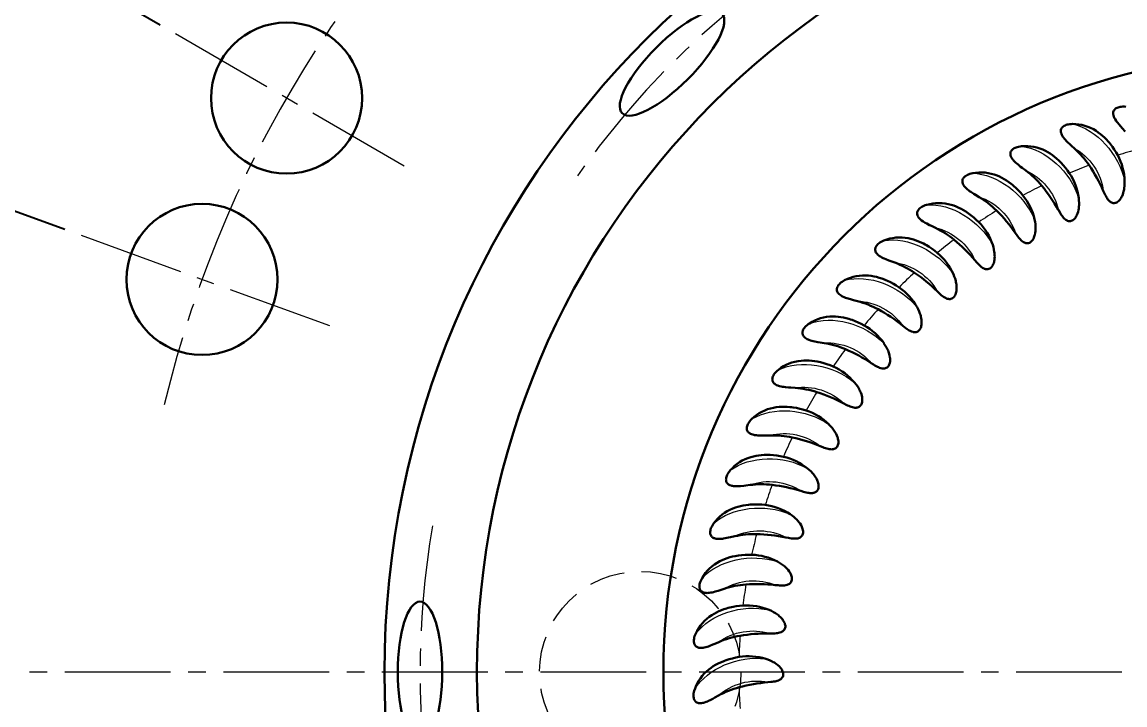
# Model space of a CAD drawing. Extents: x 89 to 609, y 11 to 440.
# Drawn here: x 171.3 to 226.1, y 200.6 to 234.5 of the extents above; entities that cross this region are included whole.
import ezdxf

# ---------------------------------------------------------------- set-up
doc = ezdxf.new("R2010")
doc.units = 0
doc.header["$LTSCALE"] = 7
doc.header["$MEASUREMENT"] = 0
doc.linetypes.add('CENTER2', pattern=[1.125, 0.75, -0.125, 0.125, -0.125])
doc.linetypes.add('HIDDEN', pattern=[0.375, 0.25, -0.125])
doc.layers.get('0').update_dxf_attribs({"linetype": 'CONTINUOUS', "lineweight": 15})
for name, color, linetype, lineweight in [('1', 1, 'CENTER2', 15), ('2', 2, 'HIDDEN', 15), ('3', 3, 'CONTINUOUS', 30), ('8', 252, 'CONTINUOUS', 15)]:
    doc.layers.add(name, color=color, linetype=linetype, lineweight=lineweight)
doc.styles.add('ITALICT', font='ITALICT.shx', dxfattribs={"width": 0.8, "height": 3})
doc.dimstyles.get("Standard").update_dxf_attribs({"dimtxt": 3, "dimasz": 3, "dimexe": 0.5, "dimexo": 0.5, "dimgap": 0.8, "dimtad": 1, "dimdsep": 46, "dimtxsty": 'ITALICT', "dimcen": 0.09, "dimazin": 2, "dimtfac": 1, "dimtmove": 0, "dimatfit": 3, "dimfxl": 1, "dimtolj": 1, "dimtzin": 0, "dimarcsym": 0})

# ---------------------------------------------------------------- blocks, each defined once
blk = doc.blocks.new('*D51')
at = {"color": 0, "lineweight": -2}
for p, q in [((178.165, 234.322), (162.994, 243.081)), ((173.432, 224.172), (156.971, 230.164))]:
    blk.add_line(p, q, dxfattribs=at)
blk.add_arc((233.807, 202.197), 81.268, 152.11518, 157.88482, dxfattribs=at)
at = {"color": 0}
for points in [[(161.538, 240.448), (162.413, 239.964), (163.427, 242.831)], [(158.985, 232.613), (158.052, 232.972), (157.44, 229.993)]]:
    blk.add_solid(points, dxfattribs=at)
at = {"color": 0, "insert": (158.069, 237.515), "char_height": 3, "attachment_point": 5, "rotation": 65, "style": 'ITALICT'}
blk.add_mtext('\\A1;10°', dxfattribs=at)
blk = doc.blocks.new('*D52')
at = {"color": 0, "lineweight": -2}
for p, q in [((173.432, 224.172), (156.954, 230.17)), ((170.807, 202.197), (152.021, 202.197))]:
    blk.add_line(p, q, dxfattribs=at)
blk.add_arc((233.807, 202.197), 81.286, 162.11471, 177.88529, dxfattribs=at)
at = {"color": 0}
for points in [[(155.977, 227.324), (156.922, 226.999), (157.423, 229.999)], [(153.077, 205.188), (152.077, 205.206), (152.521, 202.197)]]:
    blk.add_solid(points, dxfattribs=at)
at = {"color": 0, "insert": (151.491, 216.712), "char_height": 3, "attachment_point": 5, "rotation": 80, "style": 'ITALICT'}
blk.add_mtext('\\A1;20°', dxfattribs=at)
blk = doc.blocks.new('*D53')
at = {"color": 0, "lineweight": -2}
for p, q in [((181.658, 254.346), (170.053, 265.951)), ((170.807, 202.197), (143.645, 202.197))]:
    blk.add_line(p, q, dxfattribs=at)
blk.add_arc((233.807, 202.197), 89.662, 136.91715, 178.08285, dxfattribs=at)
at = {"color": 0}
for points in [[(167.962, 263.789), (168.681, 263.094), (170.407, 265.598)], [(144.696, 205.189), (143.696, 205.205), (144.145, 202.197)]]:
    blk.add_solid(points, dxfattribs=at)
at = {"color": 0, "insert": (148.846, 237.39), "char_height": 3, "attachment_point": 5, "rotation": 67.5, "style": 'ITALICT'}
blk.add_mtext('\\A1;45°', dxfattribs=at)
blk = doc.blocks.new('*U64')
at = {"layer": '1'}
blk.add_arc((42.738, 0), 42.738, 170.2086, 189.7914, dxfattribs=at)
at = {"layer": '3'}
blk.add_ellipse((0, 0), major_axis=(0, 3.5), ratio=0.316357, dxfattribs=at)
blk = doc.blocks.new('*U65')
at = {"color": 0, "linetype": 'ByBlock', "lineweight": -2, "rotation": 315.0000000000001}
blk.add_blockref('*U64', (203.587, 232.418), dxfattribs=at)
at = {"color": 0, "linetype": 'ByBlock', "lineweight": -2}
blk.add_blockref('*U64', (191.069, 202.197), dxfattribs=at)

msp = doc.modelspace()

# ---------------------------------------------------------------- linework, layer by layer
at = {"layer": '1'}
for p, q in [((190.29, 227.322), (178.598, 234.072)), ((186.588, 219.384), (173.902, 224.001)), ((233.807, 202.197), (171.307, 202.197))]:
    msp.add_line(p, q, dxfattribs=at)
msp.add_arc((233.807, 202.197), 57, 12.6703, 166.5373, dxfattribs=at)
at = {"layer": '2'}
msp.add_circle((202.007, 202.197), 5, dxfattribs=at)
at = {"layer": '3'}
for centre, radius in [((233.807, 202.197), 44.5), ((233.807, 202.197), 39.908), ((184.444, 230.697), 3.75), ((233.807, 202.197), 30.65), ((180.245, 221.692), 3.75)]:
    msp.add_circle(centre, radius, dxfattribs=at)
at = {"layer": '8', "lineweight": 30}
for points in [[(226.116, 230.269), (226.044, 230.275), (225.972, 230.275), (225.9, 230.271), (225.846, 230.263), (225.793, 230.252), (225.741, 230.237), (225.691, 230.218), (225.641, 230.191), (225.618, 230.176), (225.597, 230.158), (225.571, 230.134), (225.548, 230.106), (225.53, 230.077), (225.514, 230.041), (225.503, 230.004), (225.498, 229.966), (225.497, 229.928), (225.5, 229.89), (225.505, 229.862), (225.512, 229.834), (225.53, 229.778), (225.553, 229.724), (225.574, 229.684), (225.596, 229.645), (225.646, 229.568), (225.683, 229.517), (225.722, 229.466), (225.773, 229.404), (225.879, 229.282), (225.95, 229.203), (226.094, 229.046)], [(223.482, 229.411), (223.41, 229.409), (223.338, 229.403), (223.267, 229.392), (223.214, 229.379), (223.162, 229.364), (223.112, 229.344), (223.065, 229.32), (223.017, 229.288), (222.996, 229.27), (222.976, 229.251), (222.953, 229.224), (222.933, 229.195), (222.917, 229.164), (222.904, 229.127), (222.897, 229.088), (222.896, 229.051), (222.898, 229.013), (222.905, 228.975), (222.913, 228.947), (222.922, 228.92), (222.946, 228.867), (222.974, 228.815), (222.998, 228.777), (223.024, 228.74), (223.081, 228.669), (223.123, 228.621), (223.167, 228.574), (223.223, 228.517), (223.34, 228.405), (223.419, 228.334), (223.576, 228.192)], [(224.647, 229.069), (224.758, 228.993), (224.865, 228.912), (224.968, 228.825), (225.068, 228.733), (225.163, 228.636), (225.255, 228.535), (225.307, 228.473), (225.359, 228.409), (225.458, 228.277), (225.551, 228.141), (225.638, 228.001), (225.719, 227.858)], [(220.942, 228.307), (220.871, 228.298), (220.8, 228.285), (220.73, 228.267), (220.678, 228.249), (220.628, 228.229), (220.58, 228.204), (220.535, 228.176), (220.491, 228.14), (220.471, 228.12), (220.453, 228.099), (220.433, 228.07), (220.416, 228.039), (220.403, 228.006), (220.394, 227.968), (220.391, 227.93), (220.392, 227.892), (220.399, 227.854), (220.409, 227.818), (220.419, 227.791), (220.431, 227.764), (220.46, 227.713), (220.493, 227.665), (220.521, 227.629), (220.55, 227.595), (220.613, 227.529), (220.66, 227.485), (220.707, 227.443), (220.769, 227.392), (220.896, 227.292), (220.981, 227.228), (221.152, 227.101)], [(222.134, 228.076), (222.252, 228.012), (222.366, 227.941), (222.477, 227.864), (222.585, 227.782), (222.689, 227.695), (222.79, 227.603), (222.848, 227.546), (222.906, 227.487), (223.017, 227.365), (223.122, 227.239), (223.222, 227.108), (223.317, 226.973)], [(218.519, 226.965), (218.448, 226.95), (218.379, 226.93), (218.311, 226.906), (218.261, 226.884), (218.213, 226.858), (218.168, 226.829), (218.126, 226.796), (218.085, 226.757), (218.068, 226.735), (218.052, 226.713), (218.034, 226.681), (218.02, 226.649), (218.011, 226.615), (218.005, 226.577), (218.005, 226.538), (218.011, 226.5), (218.021, 226.463), (218.035, 226.428), (218.047, 226.402), (218.062, 226.377), (218.095, 226.329), (218.132, 226.284), (218.163, 226.251), (218.196, 226.22), (218.265, 226.16), (218.315, 226.121), (218.367, 226.084), (218.433, 226.038), (218.569, 225.951), (218.66, 225.895), (218.842, 225.786)], [(219.727, 226.849), (219.85, 226.796), (219.971, 226.737), (220.089, 226.671), (220.204, 226.6), (220.316, 226.523), (220.425, 226.441), (220.488, 226.389), (220.551, 226.336), (220.673, 226.226), (220.79, 226.11), (220.902, 225.989), (221.009, 225.863)], [(225.003, 226.091), (225.06, 225.964), (225.091, 225.901), (225.124, 225.836), (225.16, 225.772), (225.19, 225.725), (225.222, 225.679), (225.263, 225.628), (225.308, 225.581), (225.333, 225.56), (225.359, 225.541), (225.385, 225.524), (225.412, 225.51), (225.455, 225.494), (225.5, 225.485), (225.546, 225.483), (225.591, 225.489), (225.635, 225.502), (225.677, 225.521), (225.717, 225.546), (225.754, 225.575), (225.789, 225.608), (225.827, 225.651), (225.863, 225.699), (225.894, 225.749), (225.916, 225.788), (225.936, 225.828), (225.97, 225.911), (225.999, 225.997), (226.014, 226.052), (226.028, 226.107), (226.039, 226.165), (226.048, 226.224), (226.061, 226.34), (226.066, 226.458), (226.065, 226.576)], [(222.772, 225.146), (222.841, 225.025), (222.877, 224.965), (222.916, 224.904), (222.959, 224.844), (222.993, 224.799), (223.029, 224.756), (223.075, 224.709), (223.124, 224.667), (223.151, 224.649), (223.178, 224.632), (223.206, 224.618), (223.234, 224.606), (223.279, 224.594), (223.324, 224.59), (223.37, 224.592), (223.414, 224.603), (223.457, 224.62), (223.497, 224.643), (223.534, 224.671), (223.568, 224.704), (223.6, 224.739), (223.634, 224.787), (223.665, 224.837), (223.691, 224.89), (223.709, 224.931), (223.725, 224.973), (223.752, 225.058), (223.772, 225.147), (223.782, 225.203), (223.79, 225.26), (223.796, 225.318), (223.799, 225.377), (223.801, 225.495), (223.795, 225.612), (223.783, 225.73)], [(216.233, 225.4), (216.165, 225.378), (216.098, 225.352), (216.033, 225.321), (215.985, 225.294), (215.94, 225.264), (215.897, 225.231), (215.859, 225.194), (215.822, 225.151), (215.806, 225.128), (215.793, 225.104), (215.778, 225.071), (215.767, 225.037), (215.761, 225.003), (215.759, 224.964), (215.763, 224.926), (215.772, 224.889), (215.786, 224.853), (215.803, 224.819), (215.818, 224.795), (215.834, 224.771), (215.872, 224.726), (215.914, 224.685), (215.948, 224.655), (215.983, 224.627), (216.058, 224.574), (216.111, 224.54), (216.166, 224.508), (216.237, 224.469), (216.38, 224.395), (216.476, 224.348), (216.667, 224.256)], [(217.447, 225.399), (217.575, 225.358), (217.701, 225.311), (217.825, 225.256), (217.946, 225.196), (218.065, 225.13), (218.181, 225.059), (218.249, 225.014), (218.317, 224.967), (218.448, 224.868), (218.576, 224.764), (218.699, 224.654), (218.818, 224.54)], [(220.64, 223.993), (220.721, 223.879), (220.762, 223.823), (220.807, 223.766), (220.855, 223.71), (220.893, 223.669), (220.933, 223.63), (220.983, 223.587), (221.037, 223.55), (221.065, 223.534), (221.093, 223.52), (221.122, 223.509), (221.152, 223.5), (221.198, 223.492), (221.243, 223.492), (221.288, 223.499), (221.332, 223.513), (221.372, 223.535), (221.41, 223.561), (221.444, 223.593), (221.475, 223.629), (221.503, 223.667), (221.533, 223.717), (221.558, 223.77), (221.58, 223.825), (221.594, 223.868), (221.606, 223.911), (221.624, 223.999), (221.636, 224.089), (221.641, 224.146), (221.643, 224.203), (221.643, 224.262), (221.641, 224.321), (221.632, 224.438), (221.615, 224.554), (221.592, 224.67)], [(214.108, 223.624), (214.041, 223.596), (213.977, 223.563), (213.915, 223.526), (213.87, 223.495), (213.828, 223.461), (213.789, 223.424), (213.754, 223.384), (213.722, 223.337), (213.708, 223.313), (213.697, 223.288), (213.685, 223.254), (213.678, 223.219), (213.675, 223.185), (213.677, 223.145), (213.684, 223.107), (213.697, 223.072), (213.714, 223.037), (213.734, 223.005), (213.751, 222.982), (213.77, 222.96), (213.812, 222.919), (213.857, 222.882), (213.894, 222.856), (213.932, 222.831), (214.011, 222.786), (214.068, 222.757), (214.126, 222.73), (214.199, 222.698), (214.349, 222.638), (214.449, 222.6), (214.648, 222.527)], [(215.316, 223.739), (215.447, 223.71), (215.577, 223.675), (215.705, 223.633), (215.831, 223.584), (215.956, 223.53), (216.078, 223.47), (216.151, 223.431), (216.222, 223.391), (216.363, 223.306), (216.5, 223.214), (216.633, 223.116), (216.762, 223.014)], [(218.628, 222.643), (218.719, 222.537), (218.766, 222.485), (218.816, 222.433), (218.869, 222.381), (218.911, 222.344), (218.954, 222.309), (219.008, 222.271), (219.065, 222.239), (219.094, 222.226), (219.124, 222.215), (219.154, 222.206), (219.185, 222.2), (219.23, 222.197), (219.276, 222.201), (219.32, 222.212), (219.362, 222.231), (219.4, 222.256), (219.435, 222.286), (219.467, 222.321), (219.494, 222.359), (219.518, 222.4), (219.543, 222.453), (219.563, 222.508), (219.58, 222.565), (219.589, 222.609), (219.597, 222.653), (219.607, 222.742), (219.611, 222.833), (219.61, 222.89), (219.606, 222.947), (219.601, 223.006), (219.593, 223.064), (219.573, 223.18), (219.545, 223.294), (219.511, 223.407)], [(213.352, 221.884), (213.485, 221.868), (213.618, 221.845), (213.749, 221.815), (213.88, 221.779), (214.009, 221.736), (214.137, 221.688), (214.212, 221.657), (214.287, 221.624), (214.435, 221.552), (214.58, 221.474), (214.722, 221.389), (214.86, 221.299)], [(216.753, 221.107), (216.854, 221.011), (216.905, 220.963), (216.96, 220.916), (217.018, 220.87), (217.063, 220.837), (217.11, 220.806), (217.167, 220.774), (217.226, 220.747), (217.257, 220.737), (217.288, 220.729), (217.318, 220.723), (217.349, 220.72), (217.395, 220.721), (217.44, 220.729), (217.483, 220.745), (217.523, 220.767), (217.559, 220.796), (217.591, 220.829), (217.619, 220.867), (217.642, 220.907), (217.662, 220.95), (217.682, 221.005), (217.697, 221.062), (217.708, 221.12), (217.713, 221.165), (217.717, 221.209), (217.718, 221.299), (217.713, 221.39), (217.707, 221.446), (217.698, 221.503), (217.687, 221.561), (217.674, 221.619), (217.643, 221.732), (217.604, 221.843), (217.559, 221.952)], [(212.16, 221.655), (212.097, 221.62), (212.036, 221.582), (211.978, 221.539), (211.936, 221.504), (211.897, 221.466), (211.862, 221.425), (211.831, 221.382), (211.803, 221.332), (211.792, 221.307), (211.783, 221.281), (211.775, 221.246), (211.771, 221.211), (211.771, 221.176), (211.777, 221.137), (211.788, 221.1), (211.804, 221.065), (211.824, 221.033), (211.847, 221.003), (211.866, 220.982), (211.887, 220.962), (211.932, 220.925), (211.981, 220.892), (212.02, 220.869), (212.06, 220.848), (212.144, 220.811), (212.203, 220.787), (212.263, 220.766), (212.339, 220.741), (212.494, 220.696), (212.597, 220.668), (212.803, 220.614)], [(215.033, 219.4), (215.142, 219.314), (215.198, 219.272), (215.257, 219.23), (215.319, 219.189), (215.367, 219.161), (215.417, 219.135), (215.477, 219.108), (215.538, 219.087), (215.57, 219.08), (215.601, 219.074), (215.632, 219.072), (215.663, 219.072), (215.709, 219.077), (215.753, 219.089), (215.794, 219.109), (215.831, 219.135), (215.865, 219.167), (215.893, 219.203), (215.917, 219.243), (215.937, 219.286), (215.953, 219.331), (215.967, 219.387), (215.977, 219.445), (215.982, 219.504), (215.983, 219.549), (215.983, 219.594), (215.976, 219.684), (215.962, 219.773), (215.95, 219.829), (215.936, 219.884), (215.92, 219.941), (215.901, 219.997), (215.859, 220.107), (215.81, 220.214), (215.755, 220.318)], [(211.573, 219.85), (211.708, 219.847), (211.842, 219.837), (211.975, 219.819), (212.109, 219.796), (212.241, 219.766), (212.373, 219.73), (212.451, 219.706), (212.529, 219.68), (212.683, 219.623), (212.835, 219.559), (212.984, 219.488), (213.13, 219.411)], [(210.408, 219.509), (210.349, 219.468), (210.292, 219.424), (210.238, 219.376), (210.2, 219.337), (210.165, 219.296), (210.134, 219.252), (210.107, 219.206), (210.084, 219.154), (210.075, 219.127), (210.069, 219.101), (210.064, 219.065), (210.063, 219.03), (210.067, 218.995), (210.076, 218.957), (210.091, 218.921), (210.11, 218.888), (210.133, 218.858), (210.159, 218.83), (210.18, 218.811), (210.203, 218.793), (210.251, 218.761), (210.303, 218.733), (210.344, 218.714), (210.386, 218.697), (210.472, 218.667), (210.534, 218.65), (210.595, 218.634), (210.674, 218.616), (210.833, 218.586), (210.937, 218.568), (211.147, 218.534)], [(213.483, 217.538), (213.6, 217.462), (213.659, 217.426), (213.722, 217.389), (213.788, 217.355), (213.838, 217.331), (213.89, 217.31), (213.952, 217.289), (214.015, 217.274), (214.047, 217.27), (214.079, 217.267), (214.11, 217.268), (214.141, 217.27), (214.186, 217.28), (214.229, 217.297), (214.268, 217.32), (214.303, 217.35), (214.333, 217.384), (214.358, 217.423), (214.378, 217.466), (214.394, 217.51), (214.405, 217.556), (214.414, 217.614), (214.418, 217.672), (214.418, 217.732), (214.415, 217.776), (214.41, 217.821), (214.394, 217.909), (214.372, 217.997), (214.355, 218.052), (214.336, 218.106), (214.314, 218.16), (214.29, 218.215), (214.238, 218.32), (214.179, 218.421), (214.114, 218.52)], [(209.996, 217.657), (210.13, 217.666), (210.264, 217.669), (210.399, 217.664), (210.534, 217.653), (210.669, 217.636), (210.803, 217.613), (210.884, 217.597), (210.964, 217.578), (211.123, 217.536), (211.28, 217.487), (211.435, 217.43), (211.588, 217.368)], [(208.869, 217.206), (208.813, 217.16), (208.761, 217.111), (208.712, 217.058), (208.678, 217.016), (208.647, 216.971), (208.62, 216.924), (208.597, 216.876), (208.579, 216.822), (208.573, 216.795), (208.57, 216.768), (208.568, 216.732), (208.571, 216.697), (208.578, 216.662), (208.591, 216.625), (208.609, 216.591), (208.631, 216.56), (208.656, 216.532), (208.685, 216.507), (208.708, 216.49), (208.732, 216.474), (208.783, 216.447), (208.838, 216.424), (208.88, 216.409), (208.924, 216.396), (209.012, 216.374), (209.075, 216.363), (209.138, 216.353), (209.218, 216.343), (209.379, 216.328), (209.485, 216.32), (209.697, 216.306)], [(212.117, 215.537), (212.24, 215.472), (212.303, 215.441), (212.369, 215.411), (212.437, 215.383), (212.49, 215.364), (212.544, 215.348), (212.608, 215.333), (212.672, 215.325), (212.704, 215.323), (212.736, 215.324), (212.767, 215.327), (212.798, 215.333), (212.841, 215.347), (212.882, 215.367), (212.919, 215.394), (212.951, 215.427), (212.977, 215.464), (212.998, 215.505), (213.015, 215.549), (213.026, 215.595), (213.033, 215.642), (213.036, 215.7), (213.035, 215.759), (213.029, 215.818), (213.022, 215.862), (213.012, 215.906), (212.989, 215.993), (212.958, 216.078), (212.936, 216.131), (212.912, 216.183), (212.885, 216.235), (212.856, 216.287), (212.794, 216.386), (212.726, 216.482), (212.652, 216.574)], [(208.634, 215.323), (208.767, 215.346), (208.9, 215.361), (209.035, 215.369), (209.17, 215.371), (209.306, 215.367), (209.442, 215.357), (209.524, 215.348), (209.605, 215.337), (209.767, 215.31), (209.928, 215.276), (210.088, 215.235), (210.246, 215.187)], [(207.555, 214.768), (207.504, 214.717), (207.456, 214.663), (207.413, 214.605), (207.383, 214.56), (207.356, 214.512), (207.334, 214.463), (207.316, 214.413), (207.303, 214.358), (207.3, 214.33), (207.299, 214.303), (207.301, 214.267), (207.307, 214.232), (207.317, 214.199), (207.333, 214.163), (207.354, 214.131), (207.379, 214.102), (207.407, 214.076), (207.438, 214.054), (207.463, 214.039), (207.489, 214.026), (207.542, 214.003), (207.598, 213.986), (207.642, 213.975), (207.687, 213.966), (207.777, 213.953), (207.841, 213.948), (207.904, 213.944), (207.985, 213.942), (208.146, 213.942), (208.252, 213.944), (208.465, 213.95)], [(210.947, 213.414), (211.076, 213.362), (211.141, 213.337), (211.21, 213.314), (211.281, 213.292), (211.335, 213.278), (211.39, 213.267), (211.455, 213.258), (211.52, 213.256), (211.552, 213.258), (211.584, 213.261), (211.614, 213.268), (211.644, 213.276), (211.686, 213.294), (211.725, 213.319), (211.759, 213.349), (211.788, 213.385), (211.811, 213.424), (211.828, 213.467), (211.84, 213.513), (211.847, 213.559), (211.849, 213.607), (211.847, 213.665), (211.84, 213.723), (211.828, 213.781), (211.817, 213.825), (211.803, 213.867), (211.771, 213.951), (211.733, 214.033), (211.706, 214.084), (211.677, 214.133), (211.645, 214.183), (211.612, 214.232), (211.54, 214.325), (211.463, 214.413), (211.381, 214.498)], [(207.501, 212.871), (207.63, 212.906), (207.762, 212.934), (207.895, 212.955), (208.03, 212.97), (208.165, 212.978), (208.302, 212.981), (208.384, 212.98), (208.466, 212.977), (208.63, 212.966), (208.793, 212.947), (208.956, 212.921), (209.118, 212.889)], [(206.479, 212.215), (206.433, 212.16), (206.391, 212.101), (206.353, 212.04), (206.327, 211.992), (206.305, 211.942), (206.288, 211.891), (206.275, 211.84), (206.268, 211.783), (206.267, 211.756), (206.268, 211.728), (206.274, 211.692), (206.283, 211.658), (206.296, 211.626), (206.316, 211.592), (206.34, 211.562), (206.367, 211.536), (206.398, 211.513), (206.431, 211.494), (206.457, 211.481), (206.483, 211.471), (206.539, 211.453), (206.597, 211.441), (206.641, 211.434), (206.686, 211.43), (206.777, 211.426), (206.841, 211.426), (206.905, 211.429), (206.985, 211.434), (207.146, 211.449), (207.252, 211.462), (207.462, 211.488)], [(209.984, 211.19), (210.118, 211.151), (210.185, 211.132), (210.256, 211.115), (210.328, 211.101), (210.383, 211.092), (210.439, 211.086), (210.505, 211.084), (210.569, 211.087), (210.601, 211.092), (210.633, 211.099), (210.663, 211.108), (210.691, 211.119), (210.732, 211.141), (210.768, 211.169), (210.799, 211.203), (210.824, 211.241), (210.843, 211.283), (210.856, 211.327), (210.863, 211.373), (210.866, 211.42), (210.864, 211.468), (210.856, 211.526), (210.844, 211.583), (210.826, 211.64), (210.811, 211.682), (210.794, 211.723), (210.754, 211.804), (210.708, 211.881), (210.676, 211.929), (210.643, 211.975), (210.606, 212.022), (210.568, 212.067), (210.489, 212.153), (210.403, 212.234), (210.313, 212.311)], [(206.605, 210.322), (206.731, 210.369), (206.859, 210.409), (206.99, 210.443), (207.122, 210.471), (207.257, 210.492), (207.392, 210.508), (207.474, 210.515), (207.556, 210.52), (207.72, 210.524), (207.885, 210.521), (208.049, 210.51), (208.214, 210.494)], [(209.237, 208.885), (209.374, 208.858), (209.443, 208.846), (209.515, 208.836), (209.588, 208.828), (209.644, 208.825), (209.7, 208.825), (209.765, 208.828), (209.83, 208.838), (209.861, 208.846), (209.891, 208.856), (209.92, 208.867), (209.948, 208.882), (209.986, 208.907), (210.019, 208.939), (210.047, 208.975), (210.068, 209.015), (210.083, 209.058), (210.092, 209.104), (210.095, 209.151), (210.093, 209.198), (210.087, 209.245), (210.074, 209.302), (210.055, 209.358), (210.033, 209.412), (210.014, 209.453), (209.993, 209.492), (209.945, 209.569), (209.892, 209.642), (209.856, 209.686), (209.818, 209.729), (209.777, 209.772), (209.735, 209.814), (209.648, 209.891), (209.555, 209.964), (209.458, 210.032)], [(205.65, 209.572), (205.61, 209.513), (205.574, 209.45), (205.541, 209.386), (205.521, 209.335), (205.504, 209.284), (205.491, 209.232), (205.483, 209.179), (205.481, 209.122), (205.483, 209.094), (205.487, 209.067), (205.496, 209.032), (205.508, 208.999), (205.524, 208.968), (205.547, 208.937), (205.574, 208.909), (205.604, 208.885), (205.636, 208.865), (205.671, 208.849), (205.698, 208.839), (205.726, 208.831), (205.783, 208.819), (205.841, 208.812), (205.886, 208.81), (205.932, 208.81), (206.023, 208.815), (206.086, 208.821), (206.149, 208.83), (206.229, 208.842), (206.387, 208.873), (206.491, 208.895), (206.699, 208.941)], [(205.956, 207.7), (206.077, 207.758), (206.201, 207.81), (206.328, 207.856), (206.457, 207.896), (206.588, 207.931), (206.722, 207.959), (206.802, 207.974), (206.883, 207.986), (207.047, 208.006), (207.211, 208.019), (207.376, 208.024), (207.541, 208.023)], [(208.713, 206.519), (208.851, 206.505), (208.921, 206.5), (208.994, 206.497), (209.067, 206.496), (209.123, 206.498), (209.179, 206.503), (209.244, 206.513), (209.307, 206.529), (209.337, 206.539), (209.367, 206.552), (209.394, 206.567), (209.421, 206.583), (209.456, 206.613), (209.486, 206.647), (209.51, 206.686), (209.528, 206.728), (209.539, 206.772), (209.543, 206.818), (209.542, 206.865), (209.535, 206.912), (209.524, 206.958), (209.506, 207.013), (209.482, 207.067), (209.455, 207.12), (209.432, 207.158), (209.407, 207.195), (209.353, 207.267), (209.293, 207.335), (209.253, 207.376), (209.211, 207.415), (209.166, 207.454), (209.12, 207.491), (209.026, 207.56), (208.927, 207.624), (208.824, 207.682)], [(205.077, 206.862), (205.043, 206.799), (205.012, 206.734), (204.986, 206.666), (204.97, 206.614), (204.958, 206.562), (204.95, 206.508), (204.948, 206.455), (204.951, 206.398), (204.956, 206.371), (204.962, 206.344), (204.974, 206.31), (204.99, 206.278), (205.009, 206.249), (205.035, 206.22), (205.064, 206.195), (205.096, 206.174), (205.13, 206.157), (205.166, 206.145), (205.194, 206.137), (205.222, 206.132), (205.28, 206.125), (205.339, 206.124), (205.384, 206.126), (205.429, 206.13), (205.519, 206.144), (205.582, 206.156), (205.644, 206.17), (205.722, 206.191), (205.877, 206.236), (205.978, 206.268), (206.18, 206.334)], [(205.559, 205.027), (205.674, 205.097), (205.792, 205.161), (205.914, 205.219), (206.039, 205.271), (206.167, 205.317), (206.297, 205.359), (206.375, 205.381), (206.455, 205.401), (206.616, 205.436), (206.778, 205.464), (206.942, 205.485), (207.106, 205.5)], [(208.416, 204.114), (208.555, 204.114), (208.625, 204.115), (208.697, 204.119), (208.771, 204.125), (208.826, 204.132), (208.881, 204.142), (208.945, 204.159), (209.006, 204.18), (209.036, 204.194), (209.064, 204.209), (209.09, 204.226), (209.114, 204.245), (209.147, 204.278), (209.174, 204.315), (209.194, 204.356), (209.207, 204.399), (209.214, 204.445), (209.214, 204.491), (209.208, 204.537), (209.197, 204.583), (209.182, 204.628), (209.158, 204.682), (209.13, 204.733), (209.097, 204.783), (209.071, 204.819), (209.042, 204.853), (208.981, 204.919), (208.915, 204.981), (208.872, 205.018), (208.826, 205.053), (208.778, 205.087), (208.729, 205.12), (208.628, 205.18), (208.524, 205.234), (208.416, 205.282)], [(204.764, 204.11), (204.735, 204.044), (204.711, 203.976), (204.692, 203.907), (204.681, 203.853), (204.674, 203.799), (204.671, 203.746), (204.674, 203.692), (204.682, 203.636), (204.69, 203.609), (204.699, 203.583), (204.714, 203.551), (204.732, 203.521), (204.754, 203.493), (204.783, 203.466), (204.814, 203.444), (204.848, 203.427), (204.884, 203.414), (204.921, 203.404), (204.949, 203.4), (204.978, 203.397), (205.036, 203.396), (205.095, 203.4), (205.139, 203.407), (205.184, 203.415), (205.272, 203.437), (205.333, 203.455), (205.394, 203.475), (205.469, 203.503), (205.619, 203.563), (205.717, 203.605), (205.912, 203.689)], [(205.418, 202.329), (205.525, 202.41), (205.637, 202.484), (205.753, 202.554), (205.873, 202.617), (205.995, 202.676), (206.121, 202.729), (206.197, 202.759), (206.274, 202.786), (206.431, 202.837), (206.59, 202.88), (206.751, 202.917), (206.913, 202.947)], [(208.348, 201.692), (208.487, 201.705), (208.556, 201.713), (208.628, 201.723), (208.701, 201.736), (208.755, 201.749), (208.809, 201.764), (208.871, 201.786), (208.93, 201.814), (208.958, 201.83), (208.984, 201.848), (209.009, 201.867), (209.031, 201.889), (209.061, 201.924), (209.084, 201.964), (209.1, 202.006), (209.109, 202.051), (209.111, 202.097), (209.107, 202.143), (209.097, 202.188), (209.081, 202.233), (209.062, 202.276), (209.033, 202.327), (209, 202.376), (208.963, 202.422), (208.933, 202.455), (208.902, 202.487), (208.835, 202.547), (208.763, 202.603), (208.716, 202.635), (208.668, 202.666), (208.617, 202.695), (208.565, 202.723), (208.459, 202.773), (208.349, 202.817), (208.238, 202.854)], [(204.713, 201.341), (204.691, 201.272), (204.674, 201.202), (204.661, 201.131), (204.656, 201.077), (204.654, 201.023), (204.656, 200.969), (204.663, 200.916), (204.678, 200.861), (204.687, 200.835), (204.699, 200.81), (204.717, 200.779), (204.738, 200.751), (204.762, 200.726), (204.793, 200.702), (204.827, 200.683), (204.862, 200.668), (204.899, 200.659), (204.937, 200.653), (204.965, 200.651), (204.994, 200.651), (205.052, 200.656), (205.11, 200.665), (205.154, 200.676), (205.198, 200.689), (205.284, 200.719), (205.343, 200.743), (205.401, 200.769), (205.474, 200.803), (205.617, 200.877), (205.711, 200.928), (205.897, 201.031)]]:
    msp.add_lwpolyline(points, dxfattribs=at)
for centre, radius, start, end in [((223.487, 227.279), 2.132, 57.0561, 90.1327), ((221.15, 226.184), 2.132, 62.5106, 95.5873), ((220.523, 224.792), 4.57, 34.2841, 48.0702), ((223.144, 226.476), 2.923, 1.9564, 28.2103), ((217.731, 222.9), 7.941, 23.6895, 34.2139), ((218.927, 224.873), 2.132, 67.9652, 101.0418), ((218.435, 223.426), 4.57, 39.7386, 53.5247), ((220.884, 225.352), 2.924, 7.4098, 33.658), ((215.836, 221.279), 7.941, 29.1441, 39.6684), ((216.487, 221.869), 4.57, 45.1932, 58.9792), ((218.741, 224.019), 2.924, 12.8643, 39.1126), ((216.839, 223.356), 2.132, 73.4197, 106.4964), ((214.104, 219.484), 7.941, 34.5986, 45.123), ((214.695, 220.134), 4.57, 50.6477, 64.4338), ((216.735, 222.488), 2.924, 18.3189, 44.5671), ((214.905, 221.647), 2.132, 78.8743, 111.9509), ((212.55, 217.533), 7.941, 40.0532, 50.5775), ((214.884, 220.773), 2.924, 23.7734, 50.0217), ((213.077, 218.236), 4.57, 56.1023, 69.8883), ((213.141, 219.762), 2.132, 84.3288, 117.4055), ((211.188, 215.443), 7.941, 45.5077, 56.0321), ((213.204, 218.891), 2.923, 29.2291, 55.483), ((211.646, 216.192), 4.57, 61.5568, 75.3429), ((210.032, 213.233), 7.941, 50.9623, 61.4866), ((211.565, 217.718), 2.132, 89.7834, 122.86), ((211.71, 216.856), 2.924, 34.6825, 60.9308), ((210.416, 214.023), 4.57, 67.0113, 80.7974), ((209.09, 210.923), 7.941, 56.4168, 66.9411), ((210.191, 215.533), 2.132, 95.2379, 128.3146), ((210.417, 214.689), 2.924, 40.1371, 66.3853), ((209.398, 211.745), 4.57, 72.4659, 86.252), ((208.373, 208.534), 7.941, 61.8713, 72.3957), ((209.03, 213.228), 2.132, 100.6925, 133.7691), ((209.335, 212.41), 2.924, 45.5916, 71.8398), ((208.601, 209.382), 4.57, 77.9204, 91.7065), ((207.886, 206.087), 7.941, 67.3259, 77.8502), ((208.094, 210.823), 2.132, 106.147, 139.2237), ((208.475, 210.037), 2.924, 51.0462, 77.2944), ((208.032, 206.953), 4.57, 83.375, 97.1611), ((207.633, 203.606), 7.941, 72.7804, 83.3048), ((207.845, 207.594), 2.924, 56.5007, 82.7489), ((207.39, 208.34), 2.132, 111.6015, 144.6782), ((207.697, 204.482), 4.57, 88.8295, 102.6156), ((207.618, 201.111), 7.941, 78.235, 88.7593), ((206.926, 205.801), 2.132, 117.0561, 150.1328), ((207.449, 205.101), 2.924, 61.9552, 88.2035), ((207.598, 201.989), 4.57, 94.2841, 108.0702), ((207.84, 198.627), 7.941, 83.6895, 94.2139), ((207.293, 202.583), 2.924, 67.4098, 93.658), ((206.705, 203.229), 2.132, 122.5106, 155.5873), ((207.736, 199.499), 4.57, 99.7386, 113.5247), ((208.297, 196.174), 7.941, 89.1441, 99.6684), ((207.376, 200.06), 2.924, 72.8643, 99.1126), ((206.73, 200.648), 2.132, 127.9652, 161.0418), ((208.985, 193.777), 7.941, 94.5986, 105.123), ((208.111, 197.033), 4.57, 105.1932, 118.9792)]:
    msp.add_arc(centre, radius, start, end, dxfattribs=at)
at = {"layer": '8', "lineweight": 13}
for start, end in [(105.243, 107.4946), (110.6975, 112.9491), (116.1521, 118.4036), (121.6066, 123.8582), (127.0612, 129.3127), (132.5157, 134.7673), (137.9703, 140.2218), (143.4248, 145.6764), (148.8794, 151.1309), (154.3339, 156.5855), (159.7884, 162.04), (165.243, 167.4946), (170.6975, 172.9491), (176.1521, 178.4036), (181.6066, 183.8582)]:
    msp.add_arc((233.807, 202.197), 26.905, start, end, dxfattribs=at)
at = {"layer": '8', "lineweight": 13, "extrusion": (0, 0, -1)}
for centre, major_axis, start_param, end_param in [((223.766, 226.782), (-1.637, 2.418), 0.643234, 2.094197), ((221.475, 225.716), (-1.859, 2.252), 0.643234, 2.094197), ((223.298, 226.465), (-1.188, 1.756), 0.926351, 2.210584), ((219.295, 224.438), (-2.065, 2.065), 0.643234, 2.094197), ((221.039, 225.356), (-1.35, 1.635), 0.926351, 2.210584), ((218.895, 224.038), (-1.499, 1.499), 0.926351, 2.210584), ((217.247, 222.957), (-2.252, 1.859), 0.643234, 2.094197), ((216.887, 222.521), (-1.635, 1.35), 0.926351, 2.210584), ((215.348, 221.289), (-2.418, 1.637), 0.643234, 2.094197), ((215.031, 220.821), (-1.756, 1.188), 0.926351, 2.210584), ((213.617, 219.448), (-2.563, 1.399), 0.643234, 2.094197), ((213.346, 218.952), (-1.861, 1.016), 0.926351, 2.210584), ((212.069, 217.451), (-2.684, 1.149), 0.643234, 2.094197), ((211.846, 216.931), (-1.949, 0.835), 0.926351, 2.210584), ((210.717, 215.315), (-2.781, 0.889), 0.643234, 2.094197), ((210.545, 214.776), (-2.019, 0.646), 0.926351, 2.210584), ((209.575, 213.061), (-2.853, 0.621), 0.643234, 2.094197), ((209.455, 212.508), (-2.072, 0.451), 0.926351, 2.210584), ((208.652, 210.708), (-2.899, 0.347), 0.643234, 2.094197), ((208.585, 210.147), (-2.105, 0.252), 0.926351, 2.210584), ((207.957, 208.279), (-2.919, 0.07), 0.643234, 2.094197), ((207.943, 207.713), (-2.119, 0.05), 0.926351, 2.210584), ((207.496, 205.794), (-2.913, -0.208), 0.643234, 2.094197), ((207.536, 205.23), (-2.115, -0.151), 0.926351, 2.210584), ((207.273, 203.276), (-2.88, -0.484), 0.643234, 2.094197), ((207.367, 202.719), (-2.091, -0.352), 0.926351, 2.210584), ((207.291, 200.749), (-2.821, -0.756), 0.643234, 2.094197), ((207.437, 200.203), (-2.048, -0.549), 0.926351, 2.210584)]:
    msp.add_ellipse(centre, major_axis=major_axis, ratio=0.707107, start_param=start_param, end_param=end_param, dxfattribs=at)

# ---------------------------------------------------------------- block references
msp.add_blockref('*U65', (0, 0))

# ---------------------------------------------------------------- dimensions: what is measured, and where the dimension line sits
for base, line1, line2, picture, middle in [((156.158, 247.028), ((191.911, 244.093), (182.012, 253.993)), ((171.307, 202.197), (296.307, 202.197)), '*D53', (148.846, 237.39)), ((161.184, 238.67), ((190.29, 227.322), (178.598, 234.072)), ((186.588, 219.384), (173.902, 224.001)), '*D51', (158.069, 237.515)), ((154.712, 220.943), ((171.307, 202.197), (296.307, 202.197)), ((186.588, 219.384), (173.902, 224.001)), '*D52', (151.491, 216.712))]:
    dim = msp.add_angular_dim_2l(base=base, line1=line1, line2=line2, dimstyle='Standard')
    dim.commit()
    dim.dimension.update_dxf_attribs({"geometry": picture, "text_midpoint": middle})

doc.saveas('drawing.dxf')
